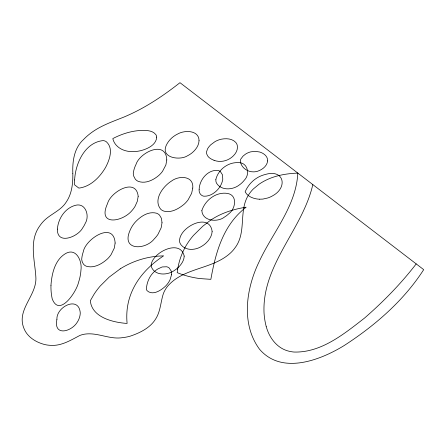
<?xml version="1.0" encoding="UTF-8"?>
<svg xmlns="http://www.w3.org/2000/svg" width="446" height="446" viewBox="0 0 446 446"><rect width="100%" height="100%" fill="white"/><g stroke="black" fill="none" stroke-linecap="round" stroke-linejoin="round"><path stroke-width="0.67" d="M312.819 184.588C302.539 229.567 261.752 264.757 264.049 313.131A90.649 79.053 -20.6 0 0 266.167 326.333M416.202 263.893C400.937 283.756 383.276 301.775 364.388 318.188C344.061 333.942 321.198 352.836 294.009 352.045A34.604 30.177 -20.6 0 1 287.33 350.762C276.314 347.434 268.983 337.081 266.173 326.333M120.186 268.888L109.259 277.055L100.266 285.981A74.766 65.205 -20.6 0 0 94.206 294.02L90.326 300.688C91.77 317.485 113.262 322.514 127.104 323.439C126.268 314.943 126.982 306.268 129.491 298.095A70.156 61.18 -20.6 0 1 133.755 287.625C140.434 274.429 151.395 263.943 163.598 255.837L157.538 256.182A74.354 64.843 -20.6 0 0 120.175 268.871M259.477 199.2L262.861 199.089L267.951 197.929A23.086 20.131 -20.6 0 0 272.751 195.733C288.032 187.487 284.063 168.761 265.27 174.492A25.366 22.122 -20.6 0 0 258.1 177.296C252.297 180.502 247.708 185.742 245.133 191.841C247.24 195.878 251.722 197.979 256.015 198.805A23.036 20.087 -20.6 0 0 259.477 199.2M214.08 160.309C211.036 159.155 207.68 157.377 206.749 153.998A8.491 7.404 -20.6 0 1 206.515 151.952L207.524 148.925A18.292 15.95 -20.6 0 1 210.791 144.755L215.028 141.611A19.791 17.26 -20.6 0 1 221.545 139.163C226.345 138.238 232.132 138.567 235.689 142.335A9.461 8.251 -20.6 0 1 237.239 145.268C238.471 150.837 234.239 155.949 229.768 158.687A16.441 14.339 -20.6 0 1 214.069 160.32M72.821 173.299C72.993 183.044 72.018 193.38 66.471 201.698C61.358 210.161 51.658 213.584 44.7 220.062A35.39 30.863 -20.6 0 0 40.012 225.559C28.36 241.253 35.195 260.821 35.914 278.382C36.165 296.166 16.312 309.925 23.917 328.323A28.957 25.249 -20.6 0 0 27.067 333.864C31.281 339.239 37.587 342.573 44.07 344.384A29.893 26.069 -20.6 0 0 50.208 345.321C61.169 346.274 70.663 340.237 79.923 335.42A22.506 19.63 -20.6 0 1 84.985 334.104C97.769 332.292 109.844 339.774 122.683 337.633A40.051 34.927 -20.6 0 0 130.288 336.139C140.15 332.805 150.519 327.738 155.989 318.438C160.632 310.817 160.677 301.647 163.448 293.401A30.072 26.225 -20.6 0 1 167.445 286.449C183.284 267.667 211.532 269.546 229.601 253.763A31.627 27.58 -20.6 0 0 235.053 247.781C247.017 232.087 238.17 210.367 248.952 194.322A33.584 29.285 -20.6 0 1 253.334 188.959L258.998 184.265A48.854 42.604 -20.6 0 1 265.504 180.407C275.489 175.362 286.745 173.55 297.822 173.081C296.111 206.386 272.645 232.5 259.204 261.573C246.175 288.328 240.74 323.829 259.527 349.229C281.666 375.08 320.05 360.34 344.095 345.594C374.924 325.652 403.702 300.727 423.7 269.646L179.978 82.683C166.18 93.526 151.662 103.572 135.969 111.494A170.957 149.087 -20.6 0 1 124.59 116.785C112.47 121.702 99.714 125.895 89.384 134.218A54.713 47.711 -20.6 0 0 83.58 139.487C74.114 148 72.369 161.268 72.821 173.299M156.691 137.112C156.329 144.794 147.849 148.691 141.388 150.508A32.112 28.003 -20.6 0 1 136.147 151.462C128.978 152.315 120.938 150.62 116.044 144.956A19.579 17.076 -20.6 0 1 113.217 140.005L112.81 138.583C120.977 134.352 129.875 131.33 139.074 130.566C144.694 130.416 151.93 129.68 155.849 134.614A6.946 6.06 -20.6 0 1 156.691 137.112M199.15 189.422C198.821 191.808 199.919 194.417 202.088 195.577A6.177 5.385 -20.6 0 0 203.973 196.212C210.127 196.491 215.858 192.449 219.337 187.61A22.306 19.451 -20.6 0 0 222.783 179.247L222.482 174.787L220.452 171.654A6.684 5.831 -20.6 0 0 217.932 170.428C207.769 169.458 199.384 179.816 199.15 189.422M50.972 285.295L50.95 287.592A71.104 62.005 -20.6 0 0 52.204 298.814C59.324 317.808 76.545 291.612 78.474 282.586A58.749 51.234 -20.6 0 0 80.977 269.841C82.248 261.557 76.578 247.92 66.27 253.183C55.02 259.221 51.786 273.543 50.972 285.295M74.633 179.955L74.588 184.828L78.875 188.112C90.627 186.673 99.809 177.235 105.551 167.473C109.499 159.997 113.819 148.434 106.332 141.756A7.292 6.361 -20.6 0 0 103.277 140.585C84.946 142.268 75.38 163.481 74.633 179.955M215.853 179.454L215.897 181.115A8.775 7.649 -20.6 0 0 216.633 183.351C221.55 190.81 232.784 190.013 239.234 185.012A21.469 18.726 -20.6 0 0 244.313 180.195C250.529 174.247 247.575 161.898 237.93 162.639C227.895 162.221 218.172 169.753 215.853 179.454M201.848 210.529C202.35 221.216 217.497 222.638 224.466 217.063A23.019 20.07 -20.6 0 0 228.753 213.801C235.527 209.046 237.88 195.236 227.521 193.436C216.254 191.585 205.232 200.042 201.848 210.529M57.395 229.099C56.904 245.495 78.167 236.737 82.644 227.934A26.738 23.32 -20.6 0 0 85.231 223.374C89.936 215.953 85.66 202.322 75.229 205.361C64.91 208.237 58.131 218.741 57.395 229.099M115.129 243.037L114.287 248.11L111.054 254.677A27.825 24.268 -20.6 0 1 107.296 259.087C101.766 263.987 93.855 268.587 86.268 266.195A8.34 7.27 -20.6 0 1 83.508 264.188L82.298 262.12L81.69 259.466A34.125 29.759 -20.6 0 1 83.257 251.89C85.264 239.123 113.775 220.547 115.129 243.037M184.187 256.115C184.114 259.683 182.275 262.956 180.011 265.604A23.476 20.477 -20.6 0 1 174.704 270.248C167.991 275.355 155.169 276.107 151.467 267.093A9.026 7.872 -20.6 0 1 151.2 264.595C152.961 252.035 180.524 238.682 184.187 256.115M56.926 319.303C53.319 336.49 70.975 331.908 76.946 322.687A20.282 17.689 -20.6 0 0 80.269 313.003C78.97 295.302 56.213 306.77 56.926 319.303M138.176 196.279L137.307 201.33L135.099 206.269A27.501 23.984 -20.6 0 1 131.748 210.813C122.338 222.052 97.022 226.362 107.553 203.554C110.374 192.109 136.08 176.928 138.176 196.279M162.015 222.76L161.145 227.817L157.979 234.356A29.469 25.695 -20.6 0 1 154.377 238.772C145.764 250.095 121.329 250.942 129.78 230.989A31.053 27.083 -20.6 0 1 134.898 222.537C140.155 216.656 148.223 211.008 156.479 213.199A8.931 7.788 -20.6 0 1 159.517 215.117L161.424 218.328L162.015 222.76M171.643 274.374L170.032 279.798A24.095 21.012 -20.6 0 1 165.678 285.998C161.251 290.301 152.705 295.966 147.085 290.669A5.207 4.544 -20.6 0 1 146.377 289.058C146.773 282.703 149.293 276.369 153.97 271.949A21.62 18.855 -20.6 0 1 157.873 268.944L162.154 266.959L166.687 266.769A6.684 5.831 -20.6 0 1 169.212 268.001L171.242 271.135L171.643 274.374M166.787 159.963L165.873 164.975L162.534 171.314A26.548 23.153 -20.6 0 1 158.782 175.468C153.285 180.134 145.223 184.148 138.02 181.249A9.767 8.519 -20.6 0 1 135.289 179.136L133.655 175.997L133.259 173.388A31.805 27.736 -20.6 0 1 136.013 164.412C139.754 152.409 166.079 139.648 166.787 159.963M199.044 140.713C198.827 145.664 195.649 149.945 191.919 152.961A22.027 19.206 -20.6 0 1 187.487 155.777C180.234 160.627 160.822 158.124 166.074 145.758A22.668 19.769 -20.6 0 1 177.77 133.951C184.711 129.97 199.044 130.037 199.044 140.713M212.14 231.541C211.867 235.973 209.313 239.915 206.18 242.914A23.019 20.07 -20.6 0 1 201.887 246.181C195.772 250.239 186.25 251.053 181.154 244.971A11.451 9.985 -20.6 0 1 179.677 242.128C177.475 227.878 209.67 211.209 212.14 231.541M192.767 188.084L191.618 193.347L188.056 199.914A28.533 24.881 -20.6 0 1 184.159 204.212C178.734 208.711 171.409 213.026 164.122 211.181A10.353 9.026 -20.6 0 1 160.844 209.369C152.827 199.975 162.918 186.361 171.487 181.059C178.868 175.395 193.943 175.534 192.767 188.084M267.628 160.934C267.048 166.157 262.176 169.798 257.476 171.281A13.174 11.49 -20.6 0 1 253.506 171.861C247.407 172.033 240.879 167.423 240.394 161.09A7.61 6.64 -20.6 0 1 240.695 159.211L242.998 156.156L245.389 154.221A15.064 13.135 -20.6 0 1 250.836 151.835L255.196 151.339L259.483 151.969A16.485 14.378 -20.6 0 1 263.391 153.703C265.872 155.214 267.856 157.923 267.628 160.934M177.653 269.384L177.196 272.645A93.404 81.456 -20.6 0 0 199.741 278.56L210.852 279.341C214.883 256.829 220.854 233.23 236.675 215.897A70.262 61.275 -20.6 0 1 244.09 208.84L246.147 207.184C236.497 208.706 226.93 211.298 218.189 215.736A63.979 55.795 -20.6 0 0 210.211 220.458L202.735 226.278L193.469 235.41A68.612 59.831 -20.6 0 0 186.099 245.646C181.823 252.938 178.997 261.049 177.653 269.384"/></g></svg>
